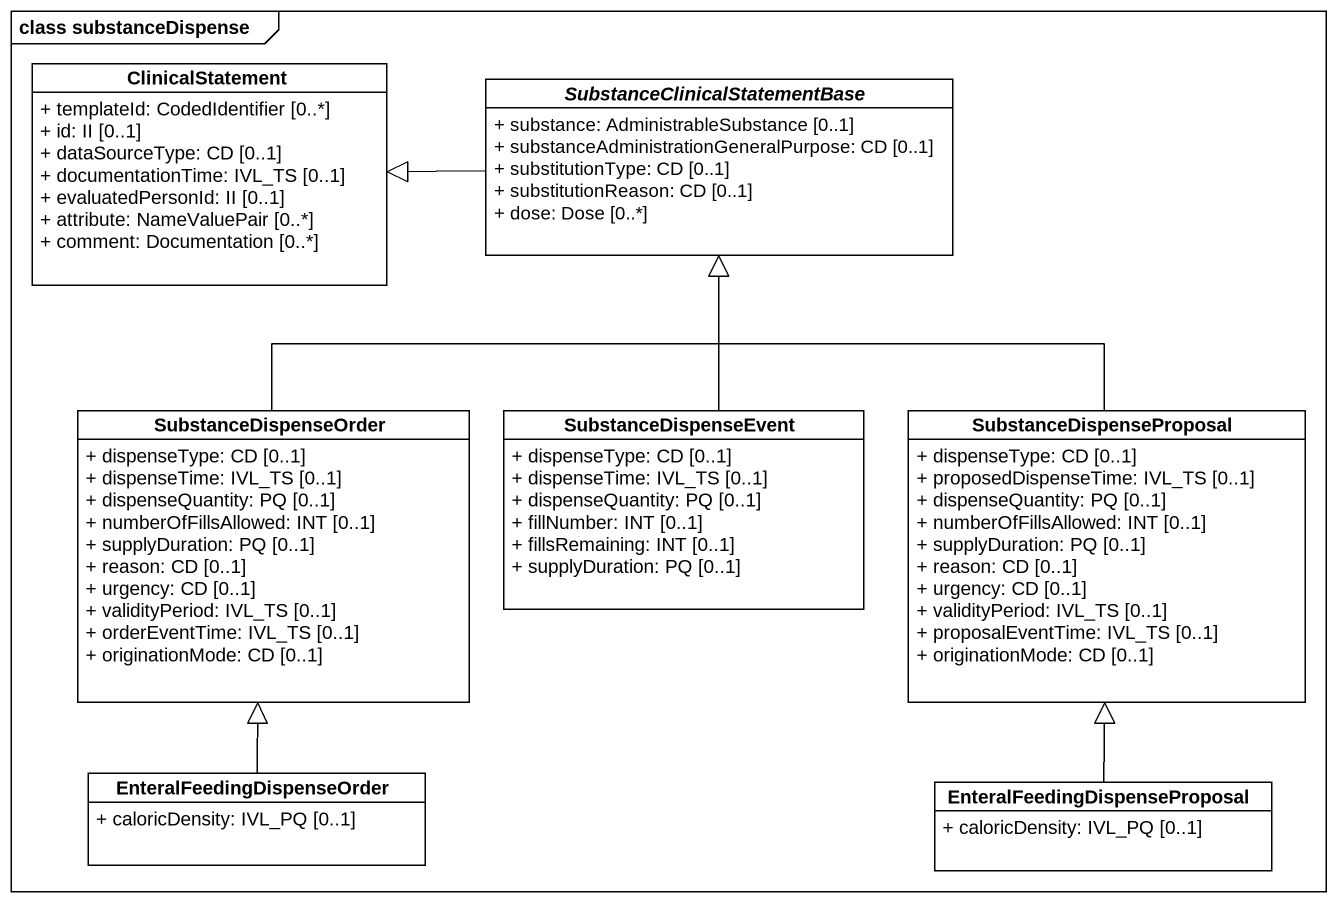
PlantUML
@startuml
mainframe class substanceDispense
hide circle
hide empty members
skinparam classAttributeIconSize 0
class ClinicalStatement {
  + templateId: CodedIdentifier [0..*]
  + id: II [0..1]
  + dataSourceType: CD [0..1]
  + documentationTime: IVL_TS [0..1]
  + evaluatedPersonId: II [0..1]
  + attribute: NameValuePair [0..*]
  + comment: Documentation [0..*]
}
abstract class "SubstanceClinicalStatementBase" as SubstanceClinicalStatementBa {
  + substance: AdministrableSubstance [0..1]
  + substanceAdministrationGeneralPurpose: CD [0..1]
  + substitutionType: CD [0..1]
  + substitutionReason: CD [0..1]
  + dose: Dose [0..*]
}
class SubstanceDispenseOrder {
  + dispenseType: CD [0..1]
  + dispenseTime: IVL_TS [0..1]
  + dispenseQuantity: PQ [0..1]
  + numberOfFillsAllowed: INT [0..1]
  + supplyDuration: PQ [0..1]
  + reason: CD [0..1]
  + urgency: CD [0..1]
  + validityPeriod: IVL_TS [0..1]
  + orderEventTime: IVL_TS [0..1]
  + originationMode: CD [0..1]
}
class SubstanceDispenseEvent {
  + dispenseType: CD [0..1]
  + dispenseTime: IVL_TS [0..1]
  + dispenseQuantity: PQ [0..1]
  + fillNumber: INT [0..1]
  + fillsRemaining: INT [0..1]
  + supplyDuration: PQ [0..1]
}
class SubstanceDispenseProposal {
  + dispenseType: CD [0..1]
  + proposedDispenseTime: IVL_TS [0..1]
  + dispenseQuantity: PQ [0..1]
  + numberOfFillsAllowed: INT [0..1]
  + supplyDuration: PQ [0..1]
  + reason: CD [0..1]
  + urgency: CD [0..1]
  + validityPeriod: IVL_TS [0..1]
  + proposalEventTime: IVL_TS [0..1]
  + originationMode: CD [0..1]
}
class EnteralFeedingDispenseOrder {
  + caloricDensity: IVL_PQ [0..1]
}
class "EnteralFeedingDispenseProposal" as EnteralFeedingDispensePropos {
  + caloricDensity: IVL_PQ [0..1]
}
SubstanceClinicalStatementBa -left-|> ClinicalStatement
SubstanceDispenseOrder -up-|> SubstanceClinicalStatementBa
SubstanceDispenseEvent -up-|> SubstanceClinicalStatementBa
SubstanceDispenseProposal -up-|> SubstanceClinicalStatementBa
EnteralFeedingDispenseOrder -up-|> SubstanceDispenseOrder
EnteralFeedingDispensePropos -up-|> SubstanceDispenseProposal
@enduml
